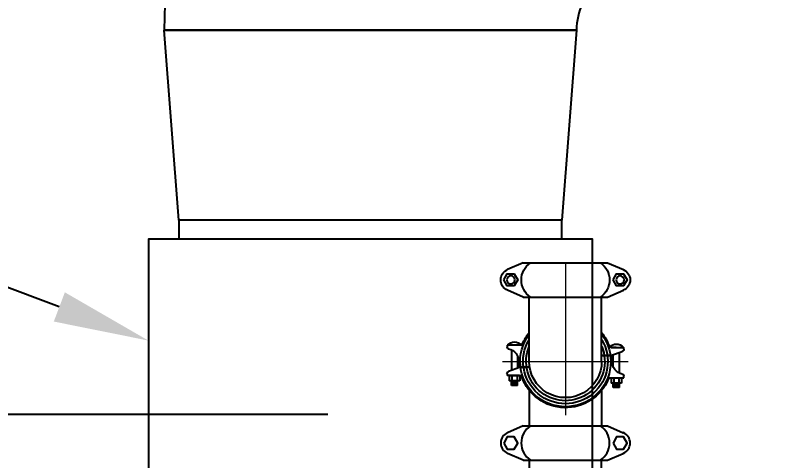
# Model space of a CAD drawing. Extents: x 226317 to 226469, y 8188101 to 8188260.
# Drawn here: x 226391.3 to 226392.514, y 8188241.337 to 8188242.04 of the extents above; entities that cross this region are included whole.
import ezdxf
from ezdxf import colors
from ezdxf.entities.mleader import LeaderData, LeaderLine
from ezdxf.math import Vec2, Vec3

# ---------------------------------------------------------------- set-up
doc = ezdxf.new("R2010")
doc.units = 0
doc.header["$LTSCALE"] = 15
doc.linetypes.add('CENTER', pattern=[2, 1.25, -0.25, 0.25, -0.25])
doc.linetypes.add('PHANTOM', pattern=[2.5, 1.25, -0.25, 0.25, -0.25, 0.25, -0.25])
doc.layers.get('0').update_dxf_attribs({"color": 250})
doc.layers.add('0-BLOCK-SANIT', color=250, linetype='Continuous', lineweight=25)
doc.layers.add('P&R_ACI_LÍNEA CENTRAL', color=250, linetype='PHANTOM', lineweight=13)
for name, color, linetype in [('A-SANITARIOS', 250, 'Continuous'), ('A_50_CortesElev', 250, 'CENTER'), ('L3 Equipos y Ductos', 160, 'Continuous'), ('L6 Linea fina', 141, 'Continuous')]:
    doc.layers.add(name, color=color, linetype=linetype)
doc.styles.add('JNV ING', font='romans.shx', dxfattribs={"width": 0.7, "oblique": 8, "height": 0.15})

# ---------------------------------------------------------------- blocks, each defined once
blk = doc.blocks.new('Cortes-Elev.')
at = {"layer": 'A_50_CortesElev', "linetype": 'CENTER', "ltscale": 0.5}
blk.add_lwpolyline([(103.9309, 28.3545), (-19.0944, 28.3545)], dxfattribs=at)
blk = doc.blocks.new('00-Codos')
at = {"layer": '0-BLOCK-SANIT'}
for p, q in [((-0.0852, 0.0379, 0), (-0.0852, 0.0308, 0)), ((-0.0829, 0.0367, 0), (-0.0775, 0.0367, 0)), ((-0.0753, 0.0379, 0), (-0.0753, 0.0308, 0)), ((0.0753, 0.0413, 0), (0.0753, 0.0341, 0)), ((0.0753, 0.0389, 0), (0.0852, 0.0389, 0)), ((0.0753, 0.0365, 0), (0.0852, 0.0365, 0)), ((0.0775, 0.0401, 0), (0.0829, 0.0401, 0)), ((0.0775, 0.0377, 0), (0.0829, 0.0377, 0)), ((0.0852, 0.0413, 0), (0.0852, 0.0341, 0)), ((-0.072, 0.0308, 0), (-0.0885, 0.0308, 0)), ((-0.0885, 0.0222, 0), (-0.0885, 0.0308, 0)), ((-0.0852, 0.0355, 0), (-0.0753, 0.0355, 0)), ((-0.0852, 0.0331, 0), (-0.0753, 0.0331, 0)), ((-0.0844, 0.0222, 0), (-0.0844, 0.0308, 0)), ((-0.0829, 0.0343, 0), (-0.0775, 0.0343, 0)), ((-0.0829, 0.032, 0), (-0.0775, 0.032, 0)), ((-0.0761, 0.0222, 0), (-0.0761, 0.0308, 0)), ((-0.072, 0.0222, 0), (-0.072, 0.0308, 0)), ((0.071, 0.0256, 0), (0.0921, 0.0256, 0)), ((0.072, 0.0256, 0), (0.072, 0.0341, 0)), ((0.0885, 0.0341, 0), (0.072, 0.0341, 0)), ((0.072, 0.0256, 0), (0.0885, 0.0256, 0)), ((0.0761, 0.0256, 0), (0.0761, 0.0341, 0)), ((0.0775, 0.0353, 0), (0.0829, 0.0353, 0)), ((0.0844, 0.0256, 0), (0.0844, 0.0341, 0)), ((0.0885, 0.0256, 0), (0.0885, 0.0341, 0)), ((0.0921, 0.0256, 0), (0.0921, 0.0225, 0)), ((-0.0723, 0.0222, 0), (-0.0921, 0.0222, 0)), ((-0.0921, 0.0194, 0), (-0.0921, 0.0222, 0)), ((-0.0726, 0.0097, 0), (-0.0896, 0.0159, 0)), ((-0.0885, 0.0222, 0), (-0.072, 0.0222, 0)), ((-0.0852, -0.0183, 0), (-0.0852, 0.0143, 0)), ((0.0852, 0.0183, 0), (0.0852, -0.0143, 0)), ((-0.0753, -0.0081, 0), (-0.0753, 0.0107, 0)), ((-0.0735, 0.0005, 0), (-0.0725, 0.0072, 0)), ((-0.0563, 0.0097, 0), (-0.0726, 0.0097, 0)), ((-0.0564, 0.0092, 0), (-0.0701, 0.0092, 0)), ((-0.0572, 0), (-0.0572, -0.1016, 0)), ((0.0571, 0), (0.0571, -0.1016, 0)), ((0.0753, 0.0081, 0), (0.0753, -0.0107, 0)), ((0.0571, -0.0092, 0), (0.0701, -0.0092, 0)), ((0.0571, -0.0097, 0), (0.0726, -0.0097, 0)), ((0.0735, -0.0005, 0), (0.0725, -0.0072, 0)), ((0.0726, -0.0097, 0), (0.0896, -0.0159, 0)), ((-0.0921, -0.0256, 0), (-0.0921, -0.0225, 0)), ((0.0802, -0.0222, 0), (0.0723, -0.0222, 0)), ((0.0723, -0.0222, 0), (0.091, -0.0222, 0)), ((0.0723, -0.0222, 0), (0.0921, -0.0222, 0)), ((0.091, -0.0227, 0), (0.091, -0.0222, 0)), ((0.0921, -0.0194, 0), (0.0921, -0.0222, 0)), ((-0.071, -0.0256, 0), (-0.0921, -0.0256, 0)), ((-0.091, -0.0261, 0), (-0.091, -0.0256, 0)), ((-0.0665, -0.1016), (-0.0913, -0.1123)), ((-0.0665, -0.1016), (0.0665, -0.1016)), ((0.0665, -0.1016), (0.0913, -0.1123)), ((-0.0665, -0.1557), (-0.0913, -0.145)), ((0.0665, -0.1557), (0.0913, -0.145)), ((-0.0665, -0.1557), (0.0665, -0.1557))]:
    blk.add_line(p, q, dxfattribs=at)
at = {"layer": '0-BLOCK-SANIT', "elevation": 0}
for points in [[(-0.0753, 0.0379), (-0.0852, 0.0379)], [(0.0852, 0.0413), (0.0753, 0.0413)]]:
    blk.add_lwpolyline(points, dxfattribs=at)
at = {"layer": '0-BLOCK-SANIT'}
for points in [[(-0.0971, -0.1287), (-0.0916, -0.1382), (-0.0806, -0.1382), (-0.0751, -0.1287), (-0.0806, -0.1191), (-0.0916, -0.1191)], [(0.0751, -0.1287), (0.0806, -0.1382), (0.0916, -0.1382), (0.0971, -0.1287), (0.0916, -0.1191), (0.0806, -0.1191)]]:
    blk.add_lwpolyline(points, close=True, dxfattribs=at)
for centre in [(-0.0861, -0.1287), (0.0861, -0.1287)]:
    blk.add_circle(centre, 0.00635, dxfattribs=at)
for centre, radius, start, end in [((0, 0, 0), 0.073, 22.4719, 160.2187), ((0, 0, 0), 0.0714, 323.1301, 216.8699), ((0, 0, 0), 0.0667, 328.9973, 211.0027), ((0, 0, 0), 0.0619, 337.3801, 202.6199), ((0, 0, 0), 0.0571, 359.9984, 180.0017), ((-0.0723, 0.026, 0), 0.00381, 270, 340.2187), ((0.071, 0.0294, 0), 0.00381, 202.4719, 270), ((-0.0883, 0.0194, 0), 0.00381, 180, 250.0898), ((0.0945, -0.0005, 0), 0.0211, 103.673, 180), ((0.0895, 0.0225, 0), 0.00254, 270, 0), ((-0.0945, 0.0005, 0), 0.0211, 283.673, 0), ((-0.0701, 0.0067, 0), 0.00254, 90, 166.9446), ((0.0701, -0.0067, 0), 0.00254, 270, 346.9446), ((-0.0895, -0.0225, 0), 0.00254, 90, 180), ((0.0723, -0.026, 0), 0.00381, 90, 160.2187), ((0.0802, -0.0131, 0), 0.0144, 223.9881, 318.0257), ((0.0883, -0.0194, 0), 0.00381, 0, 70.0898), ((-0.0802, -0.0164, 0), 0.0144, 221.9743, 318.0257), ((-0.071, -0.0294, 0), 0.00381, 22.4719, 90), ((0, 0, 0), 0.073, 202.4719, 218.5), ((0, 0, 0), 0.073, 321.5, 340.2187), ((-0.0369, -0.1287), 0.0326, 123.9872, 236.0128), ((0.0369, -0.1287), 0.0326, 303.9872, 56.0128), ((-0.0842, -0.1287), 0.0178, 113.4, 246.6), ((0.0842, -0.1287), 0.0178, 293.4, 66.6)]:
    blk.add_arc(centre, radius, start, end, dxfattribs=at)
at = {"layer": 'P&R_ACI_LÍNEA CENTRAL', "ltscale": 1.5}
for p, q in [((0, -0.1557, 0), (0, 0.0846)), ((-0.0991, 0), (0.0991, 0))]:
    blk.add_line(p, q, dxfattribs=at)
blk = doc.blocks.new('BOMBAS-28.02.2025')
at = {"layer": 'A-SANITARIOS', "color": 8}
for p, q in [((2.593, -1.4615, 0), (2.593, -1.5176, 0)), ((2.7073, -1.4615, 0), (2.7073, -1.5176, 0)), ((2.5837, -1.5176, 0), (2.5589, -1.5284, 0)), ((2.5837, -1.5176, 0), (2.7166, -1.5176, 0)), ((2.7166, -1.5176, 0), (2.7414, -1.5284, 0)), ((2.5837, -1.5717, 0), (2.5589, -1.561, 0)), ((2.7166, -1.5717, 0), (2.7414, -1.561, 0)), ((2.5837, -1.5717, 0), (2.7166, -1.5717, 0))]:
    blk.add_line(p, q, dxfattribs=at)
at = {"layer": 'A-SANITARIOS', "color": 8, "elevation": 0}
for points in [[(2.5531, -1.5447), (2.5586, -1.5542), (2.5696, -1.5542), (2.5751, -1.5447), (2.5696, -1.5351), (2.5586, -1.5351)], [(2.7253, -1.5447), (2.7308, -1.5542), (2.7418, -1.5542), (2.7473, -1.5447), (2.7418, -1.5351), (2.7308, -1.5351)]]:
    blk.add_lwpolyline(points, close=True, dxfattribs=at)
blk.add_lwpolyline([(2.5932, -1.5717), (2.5932, -3.4353), (2.7072, -3.4353), (2.7072, -1.5717)], dxfattribs=at)
at = {"layer": 'A-SANITARIOS', "color": 8}
for centre, radius, start, end in [((2.6132, -1.5447, 0), 0.0326, 123.9872, 236.0128), ((2.6871, -1.5447, 0), 0.0326, 303.9872, 56.0128), ((2.566, -1.5447, 0), 0.0178, 113.4, 246.6), ((2.7344, -1.5447, 0), 0.0178, 293.4, 66.6)]:
    blk.add_arc(centre, radius, start, end, dxfattribs=at)
at = {"layer": 'A-SANITARIOS', "color": 8, "linetype": 'Continuous', "xscale": -1, "rotation": 180}
blk.add_blockref('00-Codos', (2.6502, -1.416, 0), dxfattribs=at)

msp = doc.modelspace()

# ---------------------------------------------------------------- linework, layer by layer
at = {"layer": 'L3 Equipos y Ductos'}
for points in [[(226392.0515, 8188242.9598), (226392.0515, 8188242.8495, -0.219657), (226392.0164, 8188242.7734), (226391.7983, 8188242.5874, 0.219657), (226391.5348, 8188242.0167)], [(226392.8823, 8188242.9598), (226392.8823, 8188242.8495, 0.011391), (226392.4381, 8188242.2787), (226392.2199, 8188242.0928, 0.219657), (226392.1848, 8188242.0167)]]:
    msp.add_lwpolyline(points, format="xyb", dxfattribs=at)
for points in [[(226392.1848, 8188242.0167), (226391.5348, 8188242.0167)], [(226391.5578, 8188241.7167), (226391.5348, 8188242.0167), (226392.1848, 8188242.0167), (226392.1618, 8188241.7167)], [(226392.1618, 8188241.6867), (226392.1618, 8188241.7167), (226391.5578, 8188241.7167), (226391.5578, 8188241.6867)]]:
    msp.add_lwpolyline(points, dxfattribs=at)
msp.add_lwpolyline([(226392.2098, 8188240.8367), (226392.2098, 8188241.6867), (226391.5098, 8188241.6867), (226391.5098, 8188240.8367)], close=True, dxfattribs=at)

# ---------------------------------------------------------------- block references
msp.add_blockref('BOMBAS-28.02.2025', (226389.5171, 8188242.9096))
msp.add_blockref('Cortes-Elev.', (226362.8621, 8188213.0552), dxfattribs=at)

# ---------------------------------------------------------------- next in the draw order: leaders
at = {"layer": 'L6 Linea fina'}
ml = msp.add_multileader_mtext('Standard', dxfattribs=at)
ml.set_content('{\\LICG-05\\P}EXTRACTOR CENTRÍFUGO\\P2,450 CFM Y 0.8" C.A.\\P0.75HP/380V/3F/60Hz', color=12, style='JNV ING')
ml.set_leader_properties(color=256, linetype='ByLayer', lineweight=-1)
ml.build(insert=Vec2(0, 0))
ml.multileader.update_dxf_attribs({"dogleg_length": 0.05, "arrow_head_size": 0.15})
ctx = ml.context
ctx.base_point, ctx.char_height, ctx.arrow_head_size, ctx.landing_gap_size, ctx.plane_origin = Vec3(226388.7404, 8188241.7824), 0.15, 0.15, 0.07, Vec3(226388.1515, 8188241.1794)
ctx.text_align_type = 2
notes = []
notes.append((ctx, [(1, (1, 1, 0), (226390.8334, 8188241.7824), (-1, 0), 0.05, [(0, [(226391.5098, 8188241.5266)], 0, [])])]))
ctx.mtext.insert, ctx.mtext.alignment, ctx.mtext.flow_direction = Vec3(226390.7134, 8188241.8824), 3, 5
ctx.mtext.has_bg_fill, ctx.mtext.bg_color, ctx.mtext.bg_scale_factor, ctx.mtext.bg_transparency, ctx.mtext.use_window_bg_color = 1, -1027028792, 1.5, 0, 1
for ctx, leaders in notes:
    for number, flags, end, landing, length, lines in leaders:
        leader = LeaderData()
        leader.index, (leader.has_last_leader_line, leader.has_dogleg_vector, leader.attachment_direction) = number, flags
        leader.last_leader_point, leader.dogleg_vector, leader.dogleg_length = Vec3(end), Vec3(landing), length
        for number, points, colour, breaks in lines:
            line = LeaderLine()
            line.index, line.vertices, line.color, line.breaks = number, Vec3.list(points), colors.encode_raw_color(colour), breaks
            leader.lines.append(line)
        ctx.leaders.append(leader)

doc.saveas('drawing.dxf')
